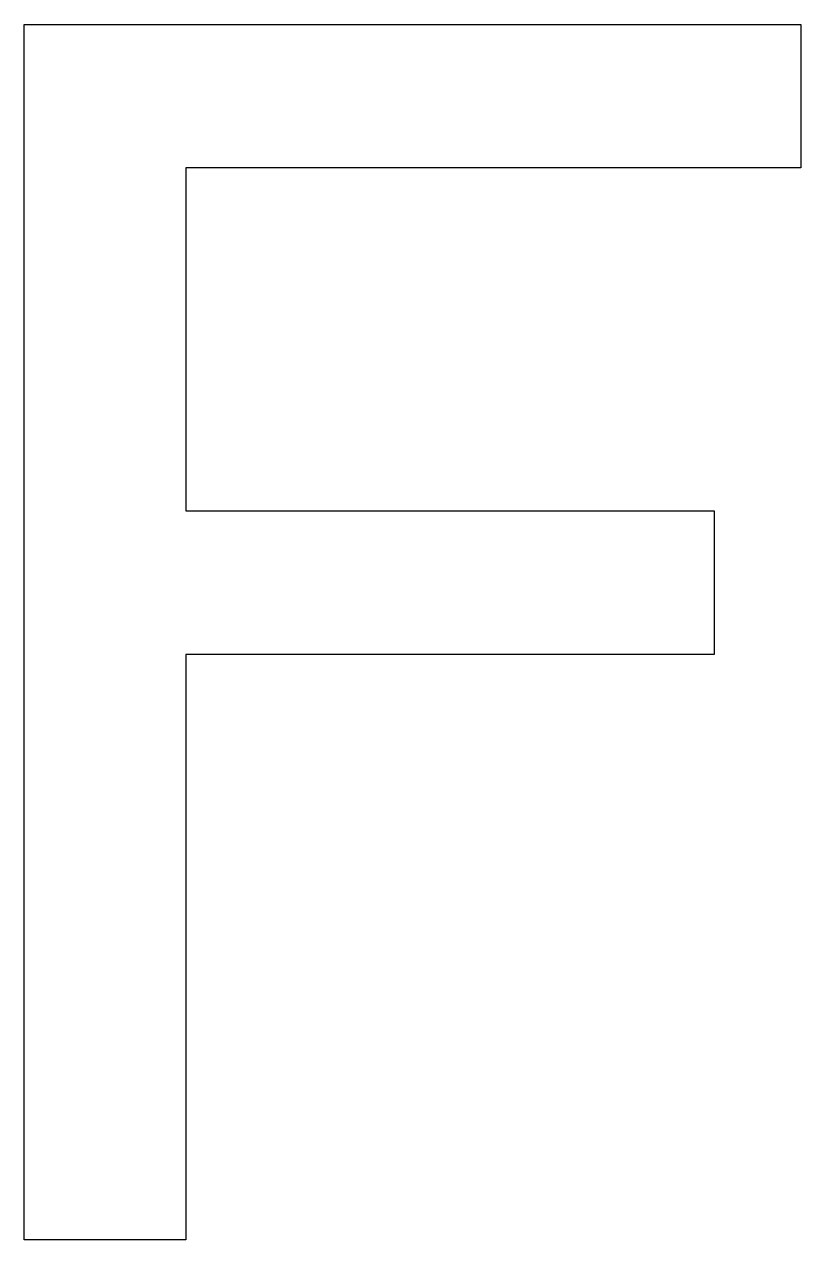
# Model space of a CAD drawing. Header units: metres. Extents: x -59 to 59, y 0 to 184.
import ezdxf

# ---------------------------------------------------------------- set-up
doc = ezdxf.new("R2010")
doc.units = ezdxf.units.M

msp = doc.modelspace()

# ---------------------------------------------------------------- linework, layer by layer
at = {"layer": 'COMPONENT0'}
for p, q in [((-58.66, 0), (-58.66, 183.68)), ((-58.66, 183.68), (58.66, 183.68)), ((58.66, 183.68), (58.66, 161.97)), ((58.66, 161.97), (-34.23, 161.97)), ((-34.23, 161.97), (-34.23, 110.16)), ((-34.23, 110.16), (45.58, 110.16)), ((45.58, 110.16), (45.58, 88.45)), ((45.58, 88.45), (-34.23, 88.45)), ((-34.23, 88.45), (-34.23, 0)), ((-34.23, 0), (-58.66, 0))]:
    msp.add_line(p, q, dxfattribs=at)

doc.saveas('drawing.dxf')
